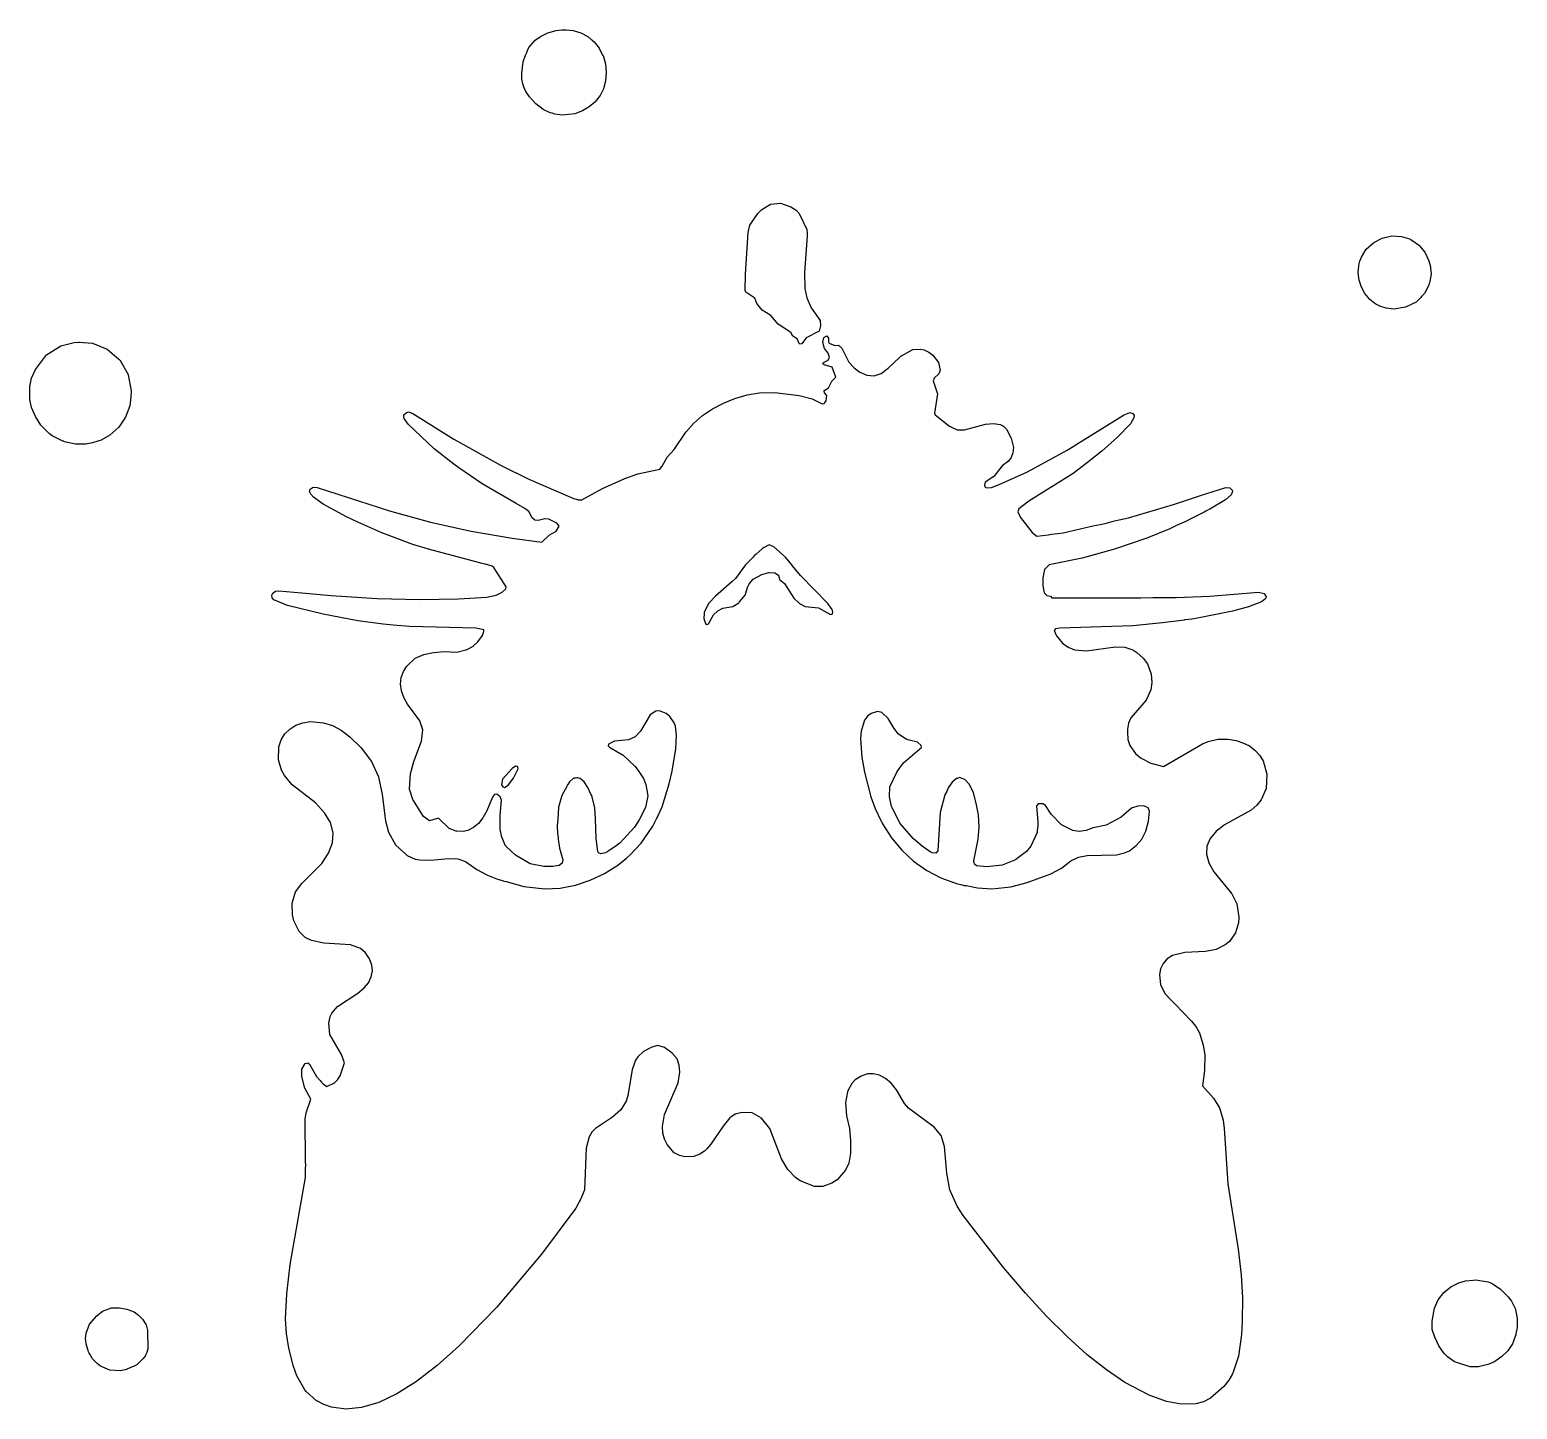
# Model space of a CAD drawing. Header units: millimetres. Extents: x 3 to 300, y 14 to 289.
import ezdxf

# ---------------------------------------------------------------- set-up
doc = ezdxf.new("R2010")
doc.units = ezdxf.units.MM
doc.layers.add('CUT', color=7, linetype='CONTINUOUS')

msp = doc.modelspace()

# ---------------------------------------------------------------- linework, layer by layer
at = {"layer": 'CUT'}
for points in [[(109.5438, 288.8518), (109.6967, 288.8539), (109.7636, 288.8548), (110.1987, 288.8607), (111.4737, 288.7278), (113.0485, 288.2268), (114.3967, 287.4855), (115.0988, 286.9243), (115.2118, 286.8341), (115.2274, 286.8215), (115.3018, 286.7621), (115.654, 286.4719), (116.6751, 285.1802), (116.7005, 285.1475), (117.4347, 283.748), (117.4349, 283.7476), (117.4359, 283.7456), (117.4402, 283.7364), (117.4542, 283.7064), (117.9163, 282.0731), (118.0944, 280.3261), (117.9451, 278.6195), (117.5218, 277.1082), (116.8481, 275.7938), (116.1349, 274.8394), (115.8006, 274.4301), (114.7026, 273.4745), (113.3692, 272.7038), (111.806, 272.1267), (109.3209, 271.837), (107.8243, 272.0627), (107.3233, 272.2114), (106.9227, 272.3304), (105.5483, 273.0045), (104.0773, 274.1255), (102.7972, 275.4741), (102.041, 276.5915), (101.7169, 277.2915), (101.4765, 278.0951), (101.2671, 279.0154), (101.2432, 279.3894), (101.2432, 279.8501), (101.2432, 280.0332), (101.2432, 280.1081), (101.2432, 280.1842), (101.5333, 282.4851), (102.0152, 283.8107), (102.1248, 284.0646), (102.236, 284.3222), (102.4112, 284.728), (102.606, 285.1793), (102.6816, 285.3043), (103.9243, 286.7814), (104.9564, 287.5405), (106.4542, 288.258), (108.1364, 288.7325), (109.2045, 288.8472)], [(160.5359, 228.7804), (157.9426, 227.4875), (157.0444, 226.2807), (156.5788, 226.2396), (156.161, 227.2658), (155.2694, 227.7813), (154.852, 228.5641), (152.3554, 230.2071), (150.8968, 231.9405), (149.1949, 232.9865), (148.0926, 234.3402), (147.6754, 235.3753), (145.9427, 236.5641), (145.7951, 236.9009), (145.8648, 240.1735), (146.3532, 248.478), (146.697, 249.9404), (148.2765, 252.2606), (149.134, 253.0778), (150.8606, 254.0997), (152.8334, 254.2961), (154.9061, 253.6049), (155.9648, 252.9339), (156.5483, 252.2398), (158.0868, 249.0851), (158.1201, 248.2909), (158.1338, 247.9622), (158.1358, 247.9162), (158.1394, 247.8293), (157.6228, 240.5122), (157.6539, 237.2832), (158.0947, 235.4758), (158.9518, 233.4793), (160.7434, 230.942), (160.8305, 229.8808)], [(278.307, 247.1046), (278.3365, 247.0921), (278.4484, 247.0448), (278.6295, 246.968), (278.6503, 246.9543), (280.1887, 245.8674), (280.2298, 245.8251), (281.2768, 244.5165), (282.0613, 242.821), (282.3834, 241.6523), (282.3981, 241.4937), (282.4216, 241.2402), (282.4509, 240.9244), (282.5132, 240.2514), (282.2386, 238.6857), (282.1641, 238.4232), (282.1577, 238.4008), (282.1326, 238.3124), (282.0348, 237.9675), (281.193, 236.3419), (280.8095, 235.928), (280.5882, 235.6893), (280.4414, 235.5308), (279.8337, 234.8749), (279.5151, 234.6107), (277.4106, 233.5585), (275.0814, 233.1571), (273.5399, 233.4032), (272.2708, 233.7921), (271.6359, 234.1097), (271.528, 234.1799), (271.5066, 234.1938), (271.5029, 234.1962), (271.2827, 234.3394), (270.3031, 235.1348), (269.3355, 236.2817), (268.6185, 237.5722), (268.1524, 238.9708), (267.9729, 240.4073), (268.0768, 241.8295), (268.0834, 241.8623), (268.0967, 241.9289), (268.1045, 241.9679), (268.3116, 242.7398), (268.6121, 243.5689), (269.5978, 245.1594), (271.0965, 246.5002), (272.7867, 247.3428), (274.6983, 247.7738), (276.6189, 247.6673), (277.9823, 247.2421)], [(15.6679, 226.3839), (18.6284, 225.1905), (20.9163, 223.2515), (21.0803, 223.0952), (21.0887, 223.0872), (21.1127, 223.0644), (21.1186, 223.0587), (22.789, 220.1689), (22.8139, 220.0836), (23.3638, 216.9471), (23.3637, 216.9408), (23.3633, 216.9171), (23.3613, 216.7711), (23.3468, 215.744), (23.1128, 213.9183), (22.2687, 211.6736), (20.9148, 209.6785), (19.1696, 208.1109), (17.3956, 207.1131), (16.7224, 206.8591), (15.6547, 206.5546), (14.3409, 206.32), (13.5405, 206.2942), (13.1631, 206.2935), (13.1114, 206.2934), (13.027, 206.2933), (12.2811, 206.2919), (10.1034, 206.7632), (10.0006, 206.8093), (9.8795, 206.8635), (9.806, 206.8964), (9.6466, 206.9678), (7.6532, 207.9781), (7.1018, 208.3775), (5.3938, 210.0553), (4.2898, 211.7932), (3.4928, 213.6056), (3.1759, 215.1563), (3.1735, 217.7763), (3.5068, 219.4201), (3.5145, 219.4455), (4.3099, 221.1403), (6.4894, 224.064), (9.3615, 225.9125), (11.9992, 226.5454), (12.8121, 226.6005), (12.9203, 226.6078), (12.9731, 226.6114), (13.0462, 226.6163)], [(59.3262, 107.4036), (58.0756, 108.0135), (56.8573, 109.1906), (55.8362, 111.2794), (55.5748, 112.507), (55.5051, 114.8483), (55.5053, 114.8496), (56.1798, 117.0841), (57.4124, 118.764), (61.3768, 122.7654), (62.7572, 124.8163), (63.5226, 126.8769), (63.6298, 128.8702), (63.1129, 130.9029), (61.9301, 132.8293), (60.108, 134.7897), (55.4834, 138.4062), (53.9501, 140.2529), (53.3874, 141.3), (52.7517, 143.3586), (52.8242, 145.9801), (53.3114, 147.3844), (54.0517, 148.5442), (55.001, 149.4961), (56.2152, 150.2754), (57.6152, 150.7855), (59.152, 150.9948), (61.7462, 150.7759), (63.5549, 150.2054), (65.2605, 149.279), (66.9873, 147.9736), (69.2572, 145.7737), (71.3037, 143.0616), (72.6662, 140.0155), (73.4347, 136.4513), (74.0607, 131.2672), (74.6568, 128.9963), (76.1001, 126.4789), (77.7502, 124.9527), (77.8565, 124.8502), (77.8669, 124.8447), (78.4225, 124.3308), (79.9872, 123.6126), (80.9528, 123.4312), (83.0724, 123.3983), (86.6321, 123.748), (88.5088, 123.6322), (90.0223, 123.1196), (92.261, 121.5669), (94.4171, 120.4025), (96.4013, 119.617), (97.6003, 119.2836), (97.7009, 119.2426), (98.1649, 119.1266), (101.6366, 118.1613), (105.8598, 117.6801), (108.936, 117.8493), (111.9469, 118.4339), (114.8909, 119.4005), (117.7259, 120.7115), (120.4318, 122.433), (122.1048, 123.8259), (122.1958, 123.8926), (122.237, 123.9359), (122.8861, 124.4763), (125.0723, 126.7991), (127.3731, 130.1431), (128.1471, 131.7504), (128.3428, 132.1216), (128.4093, 132.295), (129.2421, 134.0246), (130.6622, 138.6004), (131.2528, 141.1392), (131.9452, 145.5707), (132.1175, 148.2534), (131.8884, 150.0668), (131.6308, 150.7597), (130.7345, 152.0083), (130.0421, 152.609), (128.6742, 153.1499), (127.9638, 153.0637), (126.8445, 152.3253), (124.936, 149.1045), (123.8309, 147.9971), (122.5114, 147.3743), (119.7409, 147.0894), (118.5548, 146.5379), (118.4985, 146.2108), (118.7139, 145.9274), (121.3294, 144.4093), (121.3727, 144.3799), (121.3741, 144.3789), (121.3774, 144.3767), (121.392, 144.3668), (123.782, 142.1502), (124.4657, 141.2909), (125.4946, 139.6628), (125.9605, 138.4885), (126.3626, 136.2341), (125.9233, 133.9121), (124.6651, 131.4307), (123.6981, 129.9977), (120.7935, 126.8127), (119.6023, 125.9272), (118.5041, 125.2157), (118.2617, 125.0586), (118.2311, 125.0388), (118.1858, 125.0094), (117.853, 124.8423), (117.0356, 124.6601), (116.544, 124.8322), (116.3879, 125.1402), (116.1065, 127.7309), (115.9188, 131.6606), (115.8259, 133.8519), (115.1861, 136.2753), (115.1599, 136.3303), (115.1496, 136.3809), (115.0464, 136.5687), (114.4349, 137.853), (113.6878, 138.9778), (112.8806, 139.6518), (112.5463, 139.7324), (112.3957, 139.8239), (112.258, 139.8019), (112.2175, 139.8116), (111.9803, 139.7576), (111.721, 139.7162), (111.6834, 139.6899), (111.5163, 139.6518), (110.7319, 139.0038), (110.4248, 138.4538), (110.3191, 138.3212), (110.2097, 138.0686), (109.2109, 136.28), (108.5675, 133.9294), (108.4326, 131.5116), (108.294, 130.3318), (108.3952, 128.6164), (108.5261, 127.9651), (108.5363, 127.5888), (108.772, 125.7622), (109.4078, 123.4547), (109.3073, 122.802), (108.7205, 122.3217), (107.4438, 122.1089), (105.6734, 122.1074), (102.9312, 122.6516), (99.9731, 124.4124), (98.1368, 126.1437), (98.108, 126.179), (98.072, 126.2229), (98.0715, 126.2234), (98.0319, 126.2717), (97.2449, 127.9634), (96.9549, 129.573), (96.9519, 132.2953), (97.2282, 135.3391), (96.9304, 135.9959), (96.2477, 136.5321), (95.8175, 136.4681), (95.4016, 135.9416), (94.3162, 133.2531), (93.5172, 131.8433), (92.6122, 130.7313), (91.6249, 129.9225), (90.4916, 129.3394), (89.552, 129.1299), (88.3092, 129.1537), (88.1767, 129.1624), (86.752, 129.715), (84.6713, 131.7452), (82.8727, 131.2146), (81.6699, 132.1106), (79.5681, 135.4751), (78.8801, 137.5421), (79.0627, 140.5875), (79.7267, 143.0326), (81.2848, 147.1126), (81.5238, 149.3457), (80.9491, 151.1631), (78.4968, 154.4726), (77.7475, 155.8286), (77.2816, 157.1561), (77.1042, 158.4572), (77.2211, 159.7967), (77.6466, 160.9613), (78.3665, 162.0785), (80.028, 163.6291), (81.7355, 164.3887), (83.6875, 164.8068), (85.8065, 164.9501), (88.3318, 164.8443), (90.3596, 165.3448), (91.5469, 166.0518), (92.4826, 166.8846), (93.3929, 168.1756), (93.7136, 168.9495), (93.6762, 169.3219), (92.1149, 169.6254), (78.8628, 169.9744), (75.6068, 170.2026), (73.5949, 170.4386), (68.5839, 171.0589), (61.6679, 172.3864), (54.5834, 174.1313), (51.861, 175.2806), (51.4835, 175.6667), (51.403, 176.1898), (51.6184, 176.6046), (52.1358, 176.9659), (52.8383, 177.0494), (57.3916, 176.6973), (63.2351, 176.1487), (72.3961, 175.5565), (80.9439, 175.3471), (88.6382, 175.4516), (94.2597, 175.7982), (96.1242, 176.167), (97.3388, 176.7918), (98.0832, 177.4536), (98.1402, 177.8463), (95.7043, 181.6903), (95.3541, 181.9969), (93.9886, 182.3567), (93.9151, 182.3924), (93.3238, 182.5319), (82.6898, 185.3341), (79.503, 186.3151), (73.3516, 188.5875), (68.5763, 190.7135), (66.3461, 191.8285), (61.6852, 194.3508), (59.7097, 195.7598), (59.1909, 196.3445), (58.9255, 196.889), (59.0874, 197.3521), (59.6483, 197.7051), (60.4582, 197.6295), (74.89, 193.0276), (83.0543, 190.7599), (91.1354, 188.9837), (99.3219, 187.5903), (105.2513, 186.7419), (106.6835, 188.1306), (108.1313, 188.9503), (108.7204, 189.937), (108.2178, 190.5756), (106.6585, 191.3604), (105.8344, 191.4244), (104.4913, 191.049), (103.8322, 191.1405), (103.3396, 191.6246), (102.6567, 192.8566), (101.8916, 193.4557), (100.1279, 194.4778), (100.1277, 194.4779), (100.126, 194.4789), (93.3592, 198.4002), (88.708, 201.5436), (87.7039, 202.2793), (83.763, 205.3349), (78.594, 210.2593), (77.7918, 211.4294), (77.7205, 211.7985), (77.7556, 212.1156), (78.1898, 212.5487), (78.6519, 212.7111), (79.5039, 212.4075), (87.7136, 207.3075), (97.1255, 202.0096), (102.6834, 199.3348), (111.4577, 195.525), (112.5157, 195.1628), (113.2205, 195.1855), (117.3745, 197.4797), (121.7821, 199.4736), (124.4013, 200.3923), (128.7473, 201.3257), (129.2629, 201.8972), (130.2362, 203.7235), (131.633, 205.2264), (133.9258, 208.6997), (135.4807, 210.4365), (137.2812, 211.9858), (139.2517, 213.2995), (141.4319, 214.4621), (143.7515, 215.4133), (146.184, 216.0861), (148.6441, 216.5098), (151.7175, 216.5831), (156.5654, 216.018), (159.1332, 215.3241), (161.1551, 214.3369), (161.5514, 214.3785), (161.8981, 214.9365), (162.0877, 215.9697), (161.6167, 216.5347), (161.5441, 216.9741), (162.3631, 217.5129), (163.0768, 218.8103), (163.8503, 219.6463), (163.1176, 221.6607), (161.5038, 222.0708), (161.2897, 222.2999), (161.3986, 222.5385), (162.3246, 223.0482), (162.5743, 223.6468), (162.3543, 224.416), (161.6114, 225.3402), (161.287, 226.5398), (161.4507, 227.5346), (162.0726, 227.8521), (162.4233, 227.4059), (162.3606, 226.6838), (162.5177, 226.3902), (163.6462, 225.9729), (164.3626, 226.0243), (165.0656, 225.4167), (166.4618, 222.5984), (167.484, 221.4977), (168.6224, 220.6547), (170.0639, 220.0607), (171.5227, 219.9355), (172.8962, 220.3767), (174.3124, 221.3985), (176.5878, 223.6013), (176.8243, 223.801), (176.8796, 223.8477), (176.902, 223.8667), (176.9416, 223.9001), (179.2006, 225.1249), (180.7062, 225.2368), (181.4588, 225.0581), (182.3949, 224.6485), (183.2001, 224.0271), (184.2905, 222.5367), (184.6253, 221), (184.3855, 220.2779), (183.4424, 219.4623), (183.2673, 218.9007), (184.1027, 216.3292), (183.5258, 212.4528), (183.6345, 212.151), (186.5018, 209.8644), (188.0661, 209.1426), (189.4719, 209.1178), (193.7215, 210.3047), (195.3016, 210.407), (196.617, 210.2256), (196.956, 210.0758), (197.1437, 209.95), (197.1961, 209.9148), (197.2233, 209.8966), (197.3375, 209.82), (197.8649, 209.2931), (198.8377, 207.5039), (199.2784, 205.6001), (199.1689, 204.5719), (198.8362, 203.6487), (198.302, 202.8921), (196.9978, 201.966), (195.3796, 199.8644), (193.6338, 198.735), (193.4907, 198.1119), (193.6469, 197.7384), (193.9559, 197.5591), (194.8601, 197.6692), (196.3866, 198.2238), (202.086, 200.796), (209.9564, 205.1147), (211.6796, 206.1797), (211.77, 206.2309), (212.1122, 206.4471), (221.1835, 212.0535), (222.4416, 212.6036), (223.0374, 212.3961), (223.0914, 212.3615), (223.1152, 212.3463), (223.1198, 212.3433), (223.1362, 212.3328), (223.3127, 211.982), (223.2731, 211.5371), (222.5624, 210.3703), (220.0131, 207.6815), (216.8963, 204.8666), (214.0075, 202.6127), (211.1857, 200.4303), (202.314, 194.911), (200.3523, 193.4261), (200.1651, 192.7737), (200.6855, 191.6688), (202.9987, 188.7061), (203.9194, 187.9356), (206.196, 188.2386), (206.5219, 188.2563), (206.8946, 188.3316), (209.1872, 188.6368), (214.8385, 189.9363), (217.5526, 190.4845), (219.3914, 190.9832), (222.2127, 191.632), (231.1741, 194.282), (236.543, 196.0902), (241.5765, 197.6681), (242.4164, 197.5866), (242.8771, 197.1197), (242.9557, 196.8721), (242.6892, 196.1795), (241.5239, 195.1882), (238.4101, 193.3391), (238.3505, 193.307), (237.8497, 193.0377), (237.6177, 192.9129), (237.263, 192.7221), (234.8784, 191.5156), (234.3373, 191.2613), (233.7289, 190.9754), (231.9101, 190.1208), (230.4453, 189.4324), (225.8333, 187.5361), (219.3709, 185.3352), (212.9303, 183.5849), (206.3525, 182.2548), (205.4303, 181.3071), (205.1052, 179.6222), (205.1413, 178.0363), (205.4009, 176.6961), (205.9454, 176.1084), (206.6251, 175.9794), (206.9131, 175.6978), (217.5261, 175.6968), (217.5631, 175.696), (217.7074, 175.6967), (224.6429, 175.696), (227.0734, 175.7429), (231.7232, 175.7658), (238.4347, 176.0091), (248.1146, 176.7775), (249.2445, 176.5357), (249.6531, 175.8728), (249.5381, 175.5752), (249.3669, 175.4157), (249.124, 175.1893), (249.1017, 175.1686), (248.9746, 175.0501), (248.7057, 174.8465), (246.0967, 173.8925), (242.893, 173.0126), (235.5891, 171.5453), (234.7957, 171.4281), (234.2052, 171.3539), (233.4314, 171.2566), (233.2708, 171.2364), (228.9421, 170.692), (223.0804, 170.1133), (208.535, 169.6264), (207.6469, 169.47), (207.4033, 169.1466), (207.8112, 168.1098), (209.0676, 166.6236), (210.1405, 165.8442), (211.4107, 165.3036), (213.8356, 165.092), (219.5912, 165.9258), (221.4754, 165.8528), (223.0433, 165.2853), (223.8415, 164.7914), (225.0997, 163.6726), (225.9965, 162.5287), (226.7355, 160.4601), (226.8397, 158.7913), (226.653, 157.3063), (225.7073, 155.2529), (222.6273, 151.7602), (222.1861, 150.6992), (221.9898, 149.5009), (221.9978, 149.244), (221.9886, 149.2176), (221.9669, 148.2799), (222.0352, 148.0497), (222.0543, 147.4382), (222.4278, 146.2332), (223.5592, 144.6663), (224.593, 143.8023), (226.6246, 142.7395), (229.1586, 142.047), (236.9521, 146.5857), (238.0622, 147.0482), (240.0155, 147.5016), (242.0925, 147.5027), (243.6358, 147.2561), (244.9999, 146.8025), (246.3136, 146.1486), (247.3902, 145.3236), (248.3231, 144.3184), (249.0068, 143.2034), (249.7905, 140.5444), (249.6441, 137.6997), (248.6587, 135.4121), (247.8002, 134.3661), (246.6191, 133.3677), (241.3299, 130.4087), (240.3178, 129.6202), (239.6766, 129.1667), (239.5553, 128.9869), (238.4782, 127.6984), (237.8343, 126.1766), (237.7682, 124.5887), (238.2228, 122.8765), (239.2139, 121.0448), (242.7907, 116.6661), (243.7797, 114.6882), (244.2135, 112.039), (244.1369, 110.9213), (243.5297, 108.9327), (242.316, 107.2168), (241.4866, 106.5367), (239.6616, 105.5772), (237.51, 105.1889), (233.4482, 105.0124), (230.9401, 104.4187), (229.8769, 103.7378), (229.0838, 102.783), (228.579, 101.7499), (228.3429, 100.5919), (228.5852, 98.5538), (229.5096, 96.7813), (230.5952, 95.6516), (230.7047, 95.5137), (231.44, 94.7725), (234.7384, 91.3403), (235.5823, 90.2789), (235.5906, 90.2656), (235.6129, 90.2297), (235.6414, 90.1838), (235.8241, 89.8902), (236.3188, 88.9622), (237.0883, 86.5488), (237.3766, 84.6036), (237.3415, 81.4559), (236.9683, 78.4571), (239.1589, 75.9581), (240.3485, 74.0333), (241.0666, 71.5786), (241.2814, 69.9486), (241.9815, 58.9061), (244.0372, 45.9123), (244.6677, 40.7615), (244.9122, 36.1809), (244.8769, 31.5606), (244.7361, 28.8956), (244.1433, 24.5356), (243.0825, 21.406), (242.9049, 21.0392), (242.8669, 20.9606), (242.858, 20.9424), (242.8384, 20.9018), (242.1892, 19.7685), (241.2098, 18.5428), (238.5657, 16.2179), (237.156, 15.4771), (235.5843, 15.0791), (232.6971, 15.0018), (229.738, 15.5012), (226.3101, 16.7954), (221.4451, 19.3488), (217.7959, 21.8376), (213.9604, 24.8637), (209.9778, 28.4627), (205.8549, 32.5512), (201.6288, 37.127), (197.263, 42.2267), (189.2383, 52.6238), (188.0276, 54.4789), (186.582, 57.7022), (185.954, 61.0182), (185.5385, 66.3275), (184.8216, 68.5257), (183.4725, 70.2121), (178.3229, 74.004), (177.5689, 74.9429), (175.9593, 77.6648), (174.9156, 78.9411), (173.7614, 79.8918), (172.5338, 80.5455), (171.3283, 80.8325), (170.1338, 80.7999), (168.8712, 80.3731), (167.7347, 79.6239), (167.0443, 78.9221), (166.7283, 78.3215), (166.6373, 78.1886), (166.6114, 78.0993), (166.1606, 77.2422), (165.7889, 75.0952), (165.9908, 72.4806), (166.5528, 69.9046), (166.7978, 67.4529), (166.7621, 65.0426), (166.4309, 62.9905), (165.8073, 61.6164), (164.1168, 59.7241), (163.0407, 59.046), (161.2909, 58.3811), (160.3034, 58.3517), (160.1392, 58.3546), (160.1063, 58.3552), (159.9326, 58.3582), (159.5887, 58.3643), (156.7601, 59.5282), (155.8316, 60.1755), (154.2977, 61.7444), (153.0304, 63.9102), (150.6927, 69.9036), (149.0566, 72.0097), (147.1781, 73.0681), (145.1122, 73.1226), (143.7703, 72.7788), (142.7224, 72.0506), (141.3928, 70.4175), (138.9381, 66.8087), (138.1659, 65.9053), (137.6694, 65.4397), (137.6685, 65.4389), (137.6664, 65.4369), (136.7607, 64.7986), (135.5252, 64.3689), (133.7404, 64.2647), (132.671, 64.5575), (131.6539, 65.0953), (130.2143, 66.7104), (129.7006, 67.7947), (129.4004, 69.013), (129.3291, 70.3587), (129.6961, 72.6907), (132.446, 78.9963), (132.7451, 81.1592), (132.6405, 82.571), (132.2056, 83.7838), (131.1979, 84.9476), (129.7131, 86.0589), (128.3441, 86.487), (127.1892, 86.1445), (125.508, 85.3027), (124.391, 84.2237), (123.9467, 83.517), (123.2848, 81.646), (122.4102, 76.4779), (122.0811, 75.3964), (121.0236, 73.6694), (119.3053, 72.1926), (115.9496, 69.9124), (115.2055, 69.1701), (114.693, 68.2908), (114.1153, 66.0008), (113.7332, 57.6837), (113.0542, 55.9127), (112.0014, 54.0505), (105.2134, 44.8788), (96.2318, 34.2549), (88.7658, 26.6143), (84.3628, 22.6997), (80.2369, 19.5167), (76.3504, 17.0636), (72.7463, 15.3303), (69.333, 14.3041), (66.203, 13.9908), (63.3084, 14.4144), (61.7659, 14.9041), (60.3712, 15.6719), (60.3689, 15.6735), (60.3659, 15.6755), (60.3594, 15.6799), (60.3559, 15.6823), (58.2663, 17.5431), (58.0156, 17.8527), (56.4032, 20.6574), (55.7194, 22.5272), (54.8136, 26.1855), (54.354, 29.0889), (54.1797, 32.0042), (54.4242, 36.9961), (55.0885, 42.8011), (58.1578, 60.1478), (58.1399, 62.1156), (58.1906, 62.5129), (58.1275, 63.474), (58.0518, 71.7981), (58.2784, 73.0348), (59.2034, 75.7524), (58.0297, 77.973), (57.4293, 80.2992), (57.4351, 81.7407), (58.047, 82.8703), (58.5965, 82.9975), (58.9367, 82.7588), (60.3289, 80.3147), (61.0345, 79.5201), (61.2485, 79.1996), (61.4237, 79.0818), (61.662, 78.8134), (62.3902, 78.3156), (63.9444, 79.0408), (64.5471, 79.6024), (65.0262, 80.3963), (65.9367, 82.9912), (65.3018, 84.6725), (62.9799, 88.6275), (62.7968, 90.9456), (63.0244, 92.2252), (63.3712, 92.9395), (64.5451, 94.2521), (68.5815, 96.8656), (69.8581, 97.9336), (70.6999, 98.9719), (71.2457, 100.159), (71.4771, 101.3435), (71.3874, 102.4987), (70.8886, 103.7633), (70.082, 104.8996), (69.1035, 105.7959), (67.0923, 106.5188), (61.7941, 106.8632)], [(153.5995, 178.5122), (155.5025, 175.5695), (156.6181, 174.5267), (157.7577, 173.972), (160.4318, 173.701), (162.7806, 172.3649), (163.135, 172.4421), (163.2709, 172.811), (163.1304, 173.3415), (162.2522, 174.5364), (156.7891, 180.134), (155.2439, 182.0369), (155.0686, 182.2207), (153.8133, 183.778), (151.5231, 185.7991), (150.5626, 186.2333), (149.457, 185.6621), (149.2681, 185.4989), (149.0853, 185.3913), (147.9722, 184.3789), (147.7149, 184.1565), (147.636, 184.0732), (147.5895, 184.0309), (147.3712, 183.7931), (145.8785, 182.2144), (143.8627, 179.5412), (143.1367, 178.8522), (139.8794, 176.0052), (138.5417, 174.6024), (137.5886, 172.8262), (137.5771, 172.2681), (137.5313, 171.8161), (137.5652, 171.6932), (137.5627, 171.5703), (137.8698, 170.5312), (138.1722, 170.3822), (138.4516, 170.4963), (139.4893, 172.2649), (140.3596, 173.0905), (141.3591, 173.5993), (143.3514, 173.9089), (144.4916, 174.6894), (144.5838, 174.795), (144.6796, 174.8466), (145.0329, 175.3096), (145.8096, 176.1996), (146.3354, 177.9094), (146.4017, 178.063), (146.4345, 178.1391), (146.4965, 178.2826), (146.5805, 178.4773), (147.4038, 179.4139), (149.0818, 180.3473), (150.5185, 180.7182), (151.672, 180.6434), (152.4019, 180.1653), (152.6583, 179.3541)], [(173.1465, 130.6393), (174.9385, 127.8295), (176.9822, 125.4111), (179.3315, 123.2306), (181.9662, 121.3682), (184.808, 119.8481), (186.948, 119.0805), (187.0562, 119.0306), (187.1881, 118.9944), (187.8816, 118.7456), (188.7986, 118.5517), (189.4617, 118.3694), (189.8554, 118.3282), (192.1117, 117.8511), (194.9559, 117.6778), (198.762, 118.0955), (201.9851, 118.9284), (206.6838, 120.6553), (208.821, 121.7926), (210.711, 123.2599), (212.245, 124.0221), (213.9626, 124.3411), (219.8237, 124.4815), (221.4158, 124.8271), (222.3644, 125.2712), (223.7454, 126.2887), (224.8348, 127.5755), (225.6648, 129.1936), (226.1829, 131.1661), (226.383, 133.1435), (226.1056, 133.8144), (225.2755, 134.2048), (224.0225, 134.1801), (222.8119, 133.7255), (220.735, 131.9389), (217.7542, 130.3611), (215.1307, 129.8579), (213.7271, 129.3019), (212.3534, 129.12), (211.8913, 129.1537), (211.0857, 129.2793), (208.8385, 130.4382), (206.7638, 132.5725), (205.6761, 134.2804), (205.0909, 134.6006), (204.176, 134.625), (203.8616, 134.251), (204.0998, 130.9421), (204.0992, 130.8402), (204.0988, 130.7787), (204.0978, 130.6174), (204.0952, 130.1956), (204.009, 129.2815), (204.007, 129.2664), (204.0005, 129.2171), (203.989, 129.1291), (203.9602, 128.9092), (202.7112, 126.2013), (201.873, 125.139), (199.7276, 123.5167), (199.6756, 123.4915), (197.0264, 122.428), (193.9342, 122.0726), (191.8699, 122.2871), (191.5053, 122.5881), (191.4296, 122.9379), (191.3815, 123.1603), (191.369, 123.218), (191.355, 123.2829), (192.2276, 127.5896), (192.403, 130.0042), (192.2681, 132.4565), (191.8558, 134.7745), (191.2657, 136.825), (190.4714, 138.471), (189.5723, 139.4882), (188.4835, 139.8387), (188.1309, 139.6901), (187.8747, 139.6449), (187.0405, 138.9722), (186.2439, 137.7775), (185.9615, 137.0842), (185.5785, 136.411), (184.661, 132.908), (184.2041, 125.2798), (183.815, 124.8036), (183.0673, 124.8679), (182.9504, 124.9263), (182.7856, 125.0087), (182.7341, 125.0344), (182.659, 125.072), (181.048, 126.1599), (179.3186, 127.6807), (179.2988, 127.6996), (179.2798, 127.7178), (179.2759, 127.7215), (179.2742, 127.7231), (176.6835, 130.6966), (175.0604, 133.7957), (174.9659, 134.108), (174.5424, 136.0256), (174.5907, 138.0205), (176.0712, 141.0877), (177.3672, 142.8075), (180.6192, 145.5978), (180.6192, 145.598), (180.9212, 145.8567), (180.8668, 146.2521), (180.1498, 146.9081), (178.4651, 147.3106), (177.8473, 147.5364), (176.3674, 148.5271), (175.4605, 149.6427), (174.29, 151.6538), (172.9992, 152.8348), (172.1504, 153.0461), (170.8931, 152.645), (170.1482, 152.0862), (169.5582, 151.2932), (168.8959, 149.1088), (168.7881, 147.5864), (169.0633, 143.9493), (169.5495, 140.9591), (170.8038, 136.048), (171.6953, 133.6819), (172.8202, 131.3234), (172.8911, 131.1523), (172.9341, 131.0846)], [(99.5714, 139.7428), (100.5289, 141.599), (100.3763, 142.0663), (100.0126, 142.0971), (99.3537, 141.6551), (97.3875, 139.5054), (97.2324, 138.4277), (97.4863, 138.0084), (97.8408, 137.8711), (98.5074, 138.337)], [(298.5481, 35.5402), (299.3457, 33.9352), (299.3656, 33.8869), (299.685, 32.0806), (299.6848, 30.2982), (299.4333, 28.9855), (299.4081, 28.888), (299.398, 28.8489), (299.3002, 28.4702), (299.2965, 28.456), (298.7202, 27.0466), (297.8252, 25.6514), (296.6451, 24.4705), (295.4266, 23.6275), (294.9998, 23.4021), (293.8445, 22.9251), (291.952, 22.4726), (291.0564, 22.4335), (290.3014, 22.4705), (287.2049, 23.4332), (285.7863, 24.4229), (285.1432, 25.0995), (284.0866, 26.6495), (283.2625, 28.337), (282.7468, 29.8921), (282.7313, 30.0454), (282.6952, 31.5131), (283.1722, 34.1134), (283.947, 35.799), (285.0801, 37.2532), (286.4174, 38.3768), (288.0282, 39.2003), (289.3604, 39.5539), (290.9257, 39.7287), (291.419, 39.756), (293.8926, 39.352), (294.2476, 39.2237), (294.5299, 39.1126), (296.2723, 37.9706), (297.8658, 36.4086)], [(20.9674, 34.191), (22.5007, 33.944), (23.9963, 33.3783), (24.8372, 32.7429), (25.6297, 31.9668), (26.3668, 30.8086), (26.6475, 29.742), (26.685, 26.0568), (26.522, 25.3251), (26.2752, 24.7826), (26.1731, 24.5859), (25.7478, 24.0125), (24.5589, 22.9075), (24.1147, 22.6221), (22.5393, 21.9466), (22.5392, 21.9466), (22.5387, 21.9465), (22.5054, 21.9396), (21.1999, 21.6676), (19.1065, 21.7755), (17.2758, 22.5962), (16.6281, 23.096), (15.7094, 24.0472), (15.1178, 24.9501), (14.9998, 25.1717), (14.9137, 25.4434), (14.8245, 25.7247), (14.7698, 25.8972), (14.4138, 27.0201), (14.3356, 27.675), (14.3134, 28.0316), (14.4427, 29.1477), (15.0833, 30.9402), (16.5139, 32.6153), (17.6907, 33.5482), (19.453, 34.1856)]]:
    msp.add_lwpolyline(points, close=True, dxfattribs=at)

doc.saveas('drawing.dxf')
